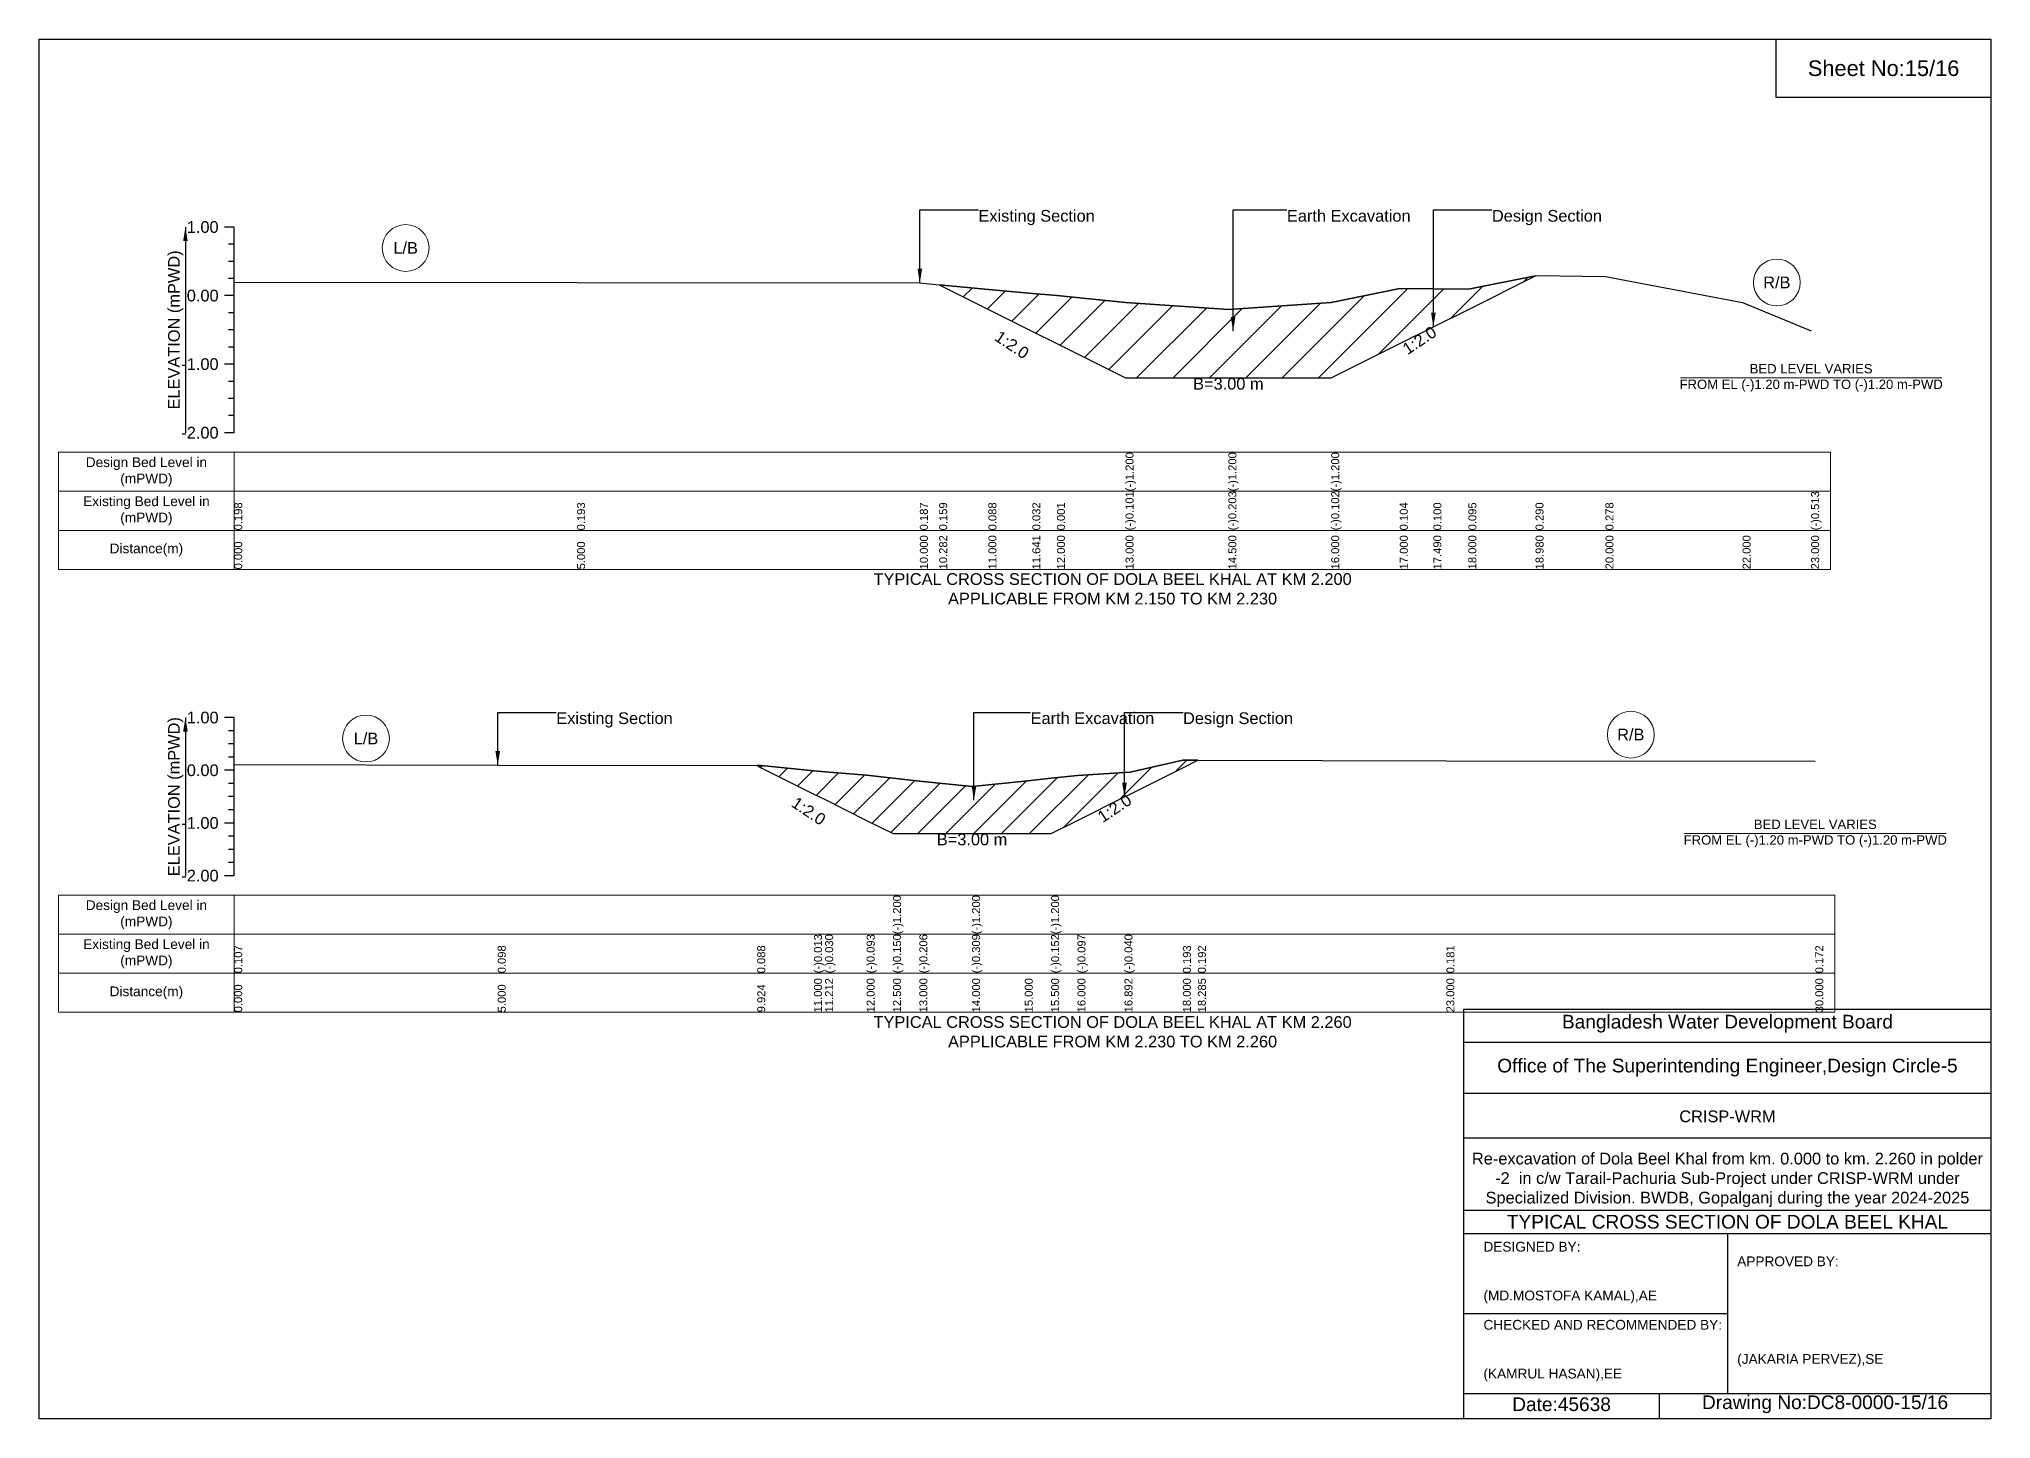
# Model space of a CAD drawing. Header units: inches. Extents: x 91000 to 258000, y -5656 to 125.
# Drawn here: x 240000 to 248000, y -5656 to 0 of the extents above; entities that cross this region are included whole.
import ezdxf

# ---------------------------------------------------------------- set-up
doc = ezdxf.new("R2010")
doc.units = ezdxf.units.IN
doc.header["$LTSCALE"] = 7
doc.header["$MEASUREMENT"] = 0
for name, color, linetype, lineweight in [('Cross section Data Border', 7, 'Continuous', 9), ('Cross Section Labels', 7, 'Continuous', 9), ('Existing_Bed_Level for Xsection', 7, 'Continuous', 25)]:
    doc.layers.add(name, color=color, linetype=linetype, lineweight=lineweight)
doc.styles.get("Standard").update_dxf_attribs({"font": 'arial.ttf'})
doc.dimstyles.get("Standard").update_dxf_attribs({"dimtxt": 0.18, "dimasz": 0.18, "dimexe": 0.18, "dimexo": 0.0625, "dimgap": 0.09, "dimtad": 0, "dimtih": 1, "dimtoh": 1, "dimdec": 4, "dimzin": 0, "dimdsep": 46, "dimtxsty": 'Standard', "dimcen": 0.09, "dimadec": 0, "dimazin": 0, "dimtfac": 1, "dimtdec": 4, "dimtofl": 0, "dimtmove": 0, "dimatfit": 3, "dimfxl": 1, "dimtolj": 1, "dimtzin": 0, "dimarcsym": 0})

msp = doc.modelspace()

# ---------------------------------------------------------------- hatches: boundary and pattern name
at = {"layer": 'Existing_Bed_Level for Xsection'}
h = msp.add_hatch(dxfattribs=at)
h.set_pattern_fill('ANSI31', color=256, scale=843, style=0)
h.paths.add_polyline_path([(243689.2, -1007.1), (243891, -1108), (244071.1, -1198.1), (244172, -1248.5), (244453, -1389), (244874.5, -1389), (245296, -1389), (245577, -1248.5), (245714.7, -1179.7), (245858, -1108), (246133.4, -970.3), (245858, -1025.2), (245714.7, -1023.9), (245577, -1022.6), (245296, -1080.5), (244874.5, -1108.9), (244453, -1080.2), (244172, -1051.6), (244071.1, -1042.8), (243891, -1027.1)])
h = msp.add_hatch(dxfattribs=at)
h.set_pattern_fill('ANSI31', color=256, scale=648, style=0)
h.paths.add_polyline_path([(242943.5, -2978.2), (242960, -2986.5), (243176, -3094.5), (243221.8, -3117.3), (243392, -3202.5), (243500, -3256.5), (243608, -3256.5), (243824, -3256.5), (244040, -3256.5), (244148, -3256.5), (244256, -3202.5), (244448.7, -3106.1), (244472, -3094.5), (244688, -2986.5), (244749.5, -2955.7), (244688, -2955.6), (244472, -3004.4), (244448.7, -3005.9), (244256, -3018.2), (244148, -3030), (244040, -3041.8), (243824, -3064), (243608, -3041.8), (243500, -3029.5), (243392, -3017.3), (243221.8, -3003.7), (243176, -3000.1), (242960, -2978.2)])

# ---------------------------------------------------------------- linework, layer by layer
for points in [[(240000, 0), (248000, 0), (248000, -5656), (240000, -5656)], [(247120, 0), (248000, 0), (248000, -240), (247120, -240)]]:
    msp.add_lwpolyline(points, close=True)
for points in [[(245840, -5656), (245840, -3976), (248000, -3976)], [(245840, -4112), (248000, -4112)], [(245840, -4320), (248000, -4320)], [(245840, -4504), (248000, -4504)], [(245840, -4800), (248000, -4800)], [(245840, -4896), (248000, -4896)], [(246920, -4896), (246920, -5552)], [(245840, -5224), (246920, -5224)], [(245840, -5552), (248000, -5552)], [(246640, -5552), (246640, -5656)]]:
    msp.add_lwpolyline(points)
at = {"layer": 'Cross section Data Border'}
for points in [[(240080, -1693.8), (247343, -1693.8), (247343, -2173.8), (240080, -2173.8)], [(240080, -3509.3), (247360, -3509.3), (247360, -3989.3), (240080, -3989.3)]]:
    msp.add_lwpolyline(points, close=True, dxfattribs=at)
for points in [[(240800, -1693.8), (240800, -2173.8)], [(240080, -1853.8), (247343, -1853.8)], [(240080, -2013.8), (247343, -2013.8)], [(240800, -3509.3), (240800, -3989.3)], [(240080, -3669.3), (247360, -3669.3)], [(240080, -3829.3), (247360, -3829.3)]]:
    msp.add_lwpolyline(points, dxfattribs=at)
at = {"layer": 'Cross Section Labels'}
for points in [[(246727.2, -1389), (247798.8, -1389)], [(246744.2, -3256.5), (247815.8, -3256.5)]]:
    msp.add_lwpolyline(points, dxfattribs=at)
for centre in [(241502.5, -856.4), (247122.5, -997.8), (241340, -2867.1), (246524, -2851.1)]:
    msp.add_circle(centre, 96, dxfattribs=at)
at = {"layer": 'Existing_Bed_Level for Xsection'}
for points in [[(240800, -770.8), (240760, -770.8)], [(240800, -1613.8), (240800, -1332.8), (240800, -1051.8), (240800, -770.8)], [(240800, -841.1), (240776, -841.1)], [(240800, -911.3), (240776, -911.3)], [(240800, -981.6), (240776, -981.6)], [(240800, -996.2), (242205, -997.6), (243610, -999.3), (243689.2, -1007.1), (243891, -1027.1), (244071.1, -1042.8), (244172, -1051.6), (244453, -1080.2), (244453, -1080.2), (244874.5, -1108.9), (244874.5, -1108.9), (245296, -1080.5), (245296, -1080.5), (245577, -1022.6), (245714.7, -1023.9), (245858, -1025.2), (246133.4, -970.3), (246139, -969.2), (246420, -973.7), (246982, -1080.5), (247263, -1196)], [(240800, -1051.8), (240760, -1051.8)], [(240800, -1122.1), (240776, -1122.1)], [(240800, -1192.3), (240776, -1192.3)], [(240800, -1262.6), (240776, -1262.6)], [(240800, -1332.8), (240760, -1332.8)], [(240800, -1403.1), (240776, -1403.1)], [(240800, -1473.3), (240776, -1473.3)], [(240800, -1543.6), (240776, -1543.6)], [(240800, -1613.8), (240760, -1613.8)], [(240800, -2781.3), (240760, -2781.3)], [(240800, -3429.3), (240800, -3213.3), (240800, -2997.3), (240800, -2781.3)], [(240800, -2835.3), (240776, -2835.3)], [(240800, -2889.3), (240776, -2889.3)], [(240800, -2943.3), (240776, -2943.3)], [(240800, -2974.1), (241880, -2976.1), (242943.5, -2978.2), (242960, -2978.2), (243176, -3000.1), (243221.8, -3003.7), (243392, -3017.3), (243500, -3029.5), (243500, -3029.5), (243608, -3041.8), (243824, -3064), (243824, -3064), (244040, -3041.8), (244148, -3030), (244148, -3030), (244256, -3018.2), (244448.7, -3005.9), (244472, -3004.4), (244688, -2955.6), (244749.5, -2955.7), (245768, -2958.2), (247280, -2960.1)], [(240800, -2997.3), (240760, -2997.3)], [(240800, -3051.3), (240776, -3051.3)], [(240800, -3105.3), (240776, -3105.3)], [(240800, -3159.3), (240776, -3159.3)], [(240800, -3213.3), (240760, -3213.3)], [(240800, -3267.3), (240776, -3267.3)], [(240800, -3321.3), (240776, -3321.3)], [(240800, -3429.3), (240760, -3429.3)], [(240800, -3375.3), (240776, -3375.3)]]:
    msp.add_lwpolyline(points, dxfattribs=at)
for points in [[(243689.2, -1007.1), (243891, -1108), (244071.1, -1198.1), (244172, -1248.5), (244453, -1389), (244453, -1389), (244874.5, -1389), (244874.5, -1389), (245296, -1389), (245296, -1389), (245577, -1248.5), (245714.7, -1179.7), (245858, -1108), (246133.4, -970.3), (245858, -1025.2), (245714.7, -1023.9), (245577, -1022.6), (245296, -1080.5), (245296, -1080.5), (244874.5, -1108.9), (244874.5, -1108.9), (244453, -1080.2), (244453, -1080.2), (244172, -1051.6), (244071.1, -1042.8), (243891, -1027.1)], [(242943.5, -2978.2), (242943.5, -2978.2), (242960, -2986.5), (243176, -3094.5), (243221.8, -3117.3), (243392, -3202.5), (243500, -3256.5), (243500, -3256.5), (243608, -3256.5), (243824, -3256.5), (243824, -3256.5), (244040, -3256.5), (244148, -3256.5), (244148, -3256.5), (244256, -3202.5), (244448.7, -3106.1), (244472, -3094.5), (244688, -2986.5), (244749.5, -2955.7), (244688, -2955.6), (244472, -3004.4), (244448.7, -3005.9), (244256, -3018.2), (244148, -3030), (244148, -3030), (244040, -3041.8), (243824, -3064), (243824, -3064), (243608, -3041.8), (243500, -3029.5), (243500, -3029.5), (243392, -3017.3), (243221.8, -3003.7), (243176, -3000.1), (242960, -2978.2), (242943.5, -2978.2)]]:
    msp.add_lwpolyline(points, close=True, dxfattribs=at)

# ---------------------------------------------------------------- texts
at = {"attachment_point": 5}
for s, insert, char_height in [('Sheet No:15/16', (247560, -120), 64), ('Bangladesh Water Development Board', (246920, -4036), 56), ('Office of The Superintending Engineer,Design Circle-5', (246920, -4216), 56)]:
    msp.add_mtext(s, dxfattribs=dict(at, insert=insert, char_height=char_height))
for s, insert, char_height, width, attachment_point in [('CRISP-WRM', (246920, -4416), 48, 2240, 5), ('Re-excavation of Dola Beel Khal from km. 0.000 to km. 2.260 in polder -2  in c/w Tarail-Pachuria Sub-Project under CRISP-WRM under Specialized Division. BWDB, Gopalganj during the year 2024-2025', (246920, -4676), 48, 2160, 5), ('TYPICAL CROSS SECTION OF DOLA BEEL KHAL', (246920, -4848), 56, 2240, 5), ('DESIGNED BY:^J^J^J(MD.MOSTOFA KAMAL),AE', (245920, -5056), 40, 1120, 4), ('APPROVED BY:^J^J^J^J^J^J(JAKARIA PERVEZ),SE', (246960, -5216), 40, 1120, 4), ('CHECKED AND RECOMMENDED BY:^J^J^J(KAMRUL HASAN),EE', (245920, -5376), 40, 1120, 4), ('Date:45638', (246240, -5596), 56, 1120, 5), ('Drawing No:DC8-0000-15/16', (247320, -5596), 56, 1760, 5)]:
    msp.add_mtext(s, dxfattribs=dict(insert=insert, char_height=char_height, width=width, attachment_point=attachment_point))
at = {"layer": 'Cross section Data Border', "char_height": 40, "width": 640, "attachment_point": 5}
for s, insert in [('Design Bed Level in (mPWD)', (240440, -1773.8)), ('Existing Bed Level in (mPWD)', (240440, -1933.8)), ('Distance(m)', (240440, -2093.8)), ('Design Bed Level in (mPWD)', (240440, -3589.3)), ('Existing Bed Level in (mPWD)', (240440, -3749.3)), ('Distance(m)', (240440, -3909.3))]:
    msp.add_mtext(s, dxfattribs=dict(at, insert=insert))
at = {"layer": 'Cross Section Labels'}
for s, insert, char_height, attachment_point in [('Existing Section', (243850, -700.6), 48, 1), ('Earth Excavation', (245114.5, -700.6), 48, 1), ('Design Section', (245954.7, -700.6), 48, 1), ('L/B', (241502.5, -856.4), 48, 5), ('R/B', (247122.5, -997.8), 48, 5), ('BED LEVEL VARIES ^JFROM EL (-)1.20 m-PWD TO (-)1.20 m-PWD', (247263, -1389), 38.4, 5), ('B=3.00 m', (244874.5, -1389), 48, 2), ('TYPICAL CROSS SECTION OF DOLA BEEL KHAL AT KM 2.200^JAPPLICABLE FROM KM 2.150 TO KM 2.230', (244400, -2253.8), 48, 5), ('Existing Section', (242120, -2759.7), 48, 1), ('Earth Excavation', (244064, -2759.7), 48, 1), ('Design Section', (244688.7, -2759.7), 48, 1), ('L/B', (241340, -2867.1), 48, 5), ('R/B', (246524, -2851.1), 48, 5), ('BED LEVEL VARIES ^JFROM EL (-)1.20 m-PWD TO (-)1.20 m-PWD', (247280, -3256.5), 38.4, 5), ('B=3.00 m', (243824, -3256.5), 48, 2), ('TYPICAL CROSS SECTION OF DOLA BEEL KHAL AT KM 2.260^JAPPLICABLE FROM KM 2.230 TO KM 2.260', (244400, -4069.3), 48, 5)]:
    msp.add_mtext(s, dxfattribs=dict(at, insert=insert, char_height=char_height, attachment_point=attachment_point))
at = {"layer": 'Cross Section Labels', "char_height": 48, "attachment_point": 2}
for insert, rotation in [((245644.4, -1214.8), 33.69007), ((244000.8, -1233.2), 326.30993), ((243167.8, -3144.3), 326.30993), ((244394.7, -3133.1), 33.69007)]:
    msp.add_mtext('1:2.0', dxfattribs=dict(at, insert=insert, rotation=rotation))
at = {"layer": 'Existing_Bed_Level for Xsection', "char_height": 48, "attachment_point": 6}
for s, insert in [('1.00', (240736, -770.8)), ('0.00', (240736, -1051.8)), ('-1.00', (240736, -1332.8)), ('-2.00', (240736, -1613.8)), ('1.00', (240736, -2781.3)), ('0.00', (240736, -2997.3)), ('-1.00', (240736, -3213.3)), ('-2.00', (240736, -3429.3))]:
    msp.add_mtext(s, dxfattribs=dict(at, insert=insert))
at = {"layer": 'Existing_Bed_Level for Xsection', "rotation": 90}
for s, insert, char_height, attachment_point in [('ELEVATION (mPWD)', (240560, -1192.3), 48, 5), ('(-)1.200', (244453, -1853.8), 32.8, 1), ('(-)1.200', (244874.5, -1853.8), 32.8, 1), ('(-)1.200', (245296, -1853.8), 32.8, 1), ('0.198', (240800, -2013.8), 32.8, 1), ('0.193', (242205, -2013.8), 32.8, 1), ('0.187', (243610, -2013.8), 32.8, 1), ('0.159', (243689.2, -2013.8), 32.8, 1), ('0.088', (243891, -2013.8), 32.8, 1), ('0.032', (244071.1, -2013.8), 32.8, 1), ('0.001', (244172, -2013.8), 32.8, 1), ('(-)0.101', (244453, -2013.8), 32.8, 1), ('(-)0.203', (244874.5, -2013.8), 32.8, 1), ('(-)0.102', (245296, -2013.8), 32.8, 1), ('0.104', (245577, -2013.8), 32.8, 1), ('0.100', (245714.7, -2013.8), 32.8, 1), ('0.095', (245858, -2013.8), 32.8, 1), ('0.290', (246133.4, -2013.8), 32.8, 1), ('0.278', (246420, -2013.8), 32.8, 1), ('(-)0.513', (247263, -2013.8), 32.8, 1), ('0.000', (240800, -2173.8), 32.8, 1), ('5.000', (242205, -2173.8), 32.8, 1), ('10.000', (243610, -2173.8), 32.8, 1), ('10.282', (243689.2, -2173.8), 32.8, 1), ('11.000', (243891, -2173.8), 32.8, 1), ('11.641', (244071.1, -2173.8), 32.8, 1), ('12.000', (244172, -2173.8), 32.8, 1), ('13.000', (244453, -2173.8), 32.8, 1), ('14.500', (244874.5, -2173.8), 32.8, 1), ('16.000', (245296, -2173.8), 32.8, 1), ('17.000', (245577, -2173.8), 32.8, 1), ('17.490', (245714.7, -2173.8), 32.8, 1), ('18.000', (245858, -2173.8), 32.8, 1), ('18.980', (246133.4, -2173.8), 32.8, 1), ('20.000', (246420, -2173.8), 32.8, 1), ('22.000', (246982, -2173.8), 32.8, 1), ('23.000', (247263, -2173.8), 32.8, 1), ('ELEVATION (mPWD)', (240560, -3105.3), 48, 5), ('(-)1.200', (243500, -3669.3), 32.8, 1), ('(-)1.200', (243824, -3669.3), 32.8, 1), ('(-)1.200', (244148, -3669.3), 32.8, 1), ('(-)0.013', (243176, -3829.3), 32.8, 1), ('(-)0.030', (243221.8, -3829.3), 32.8, 1), ('(-)0.093', (243392, -3829.3), 32.8, 1), ('(-)0.150', (243500, -3829.3), 32.8, 1), ('(-)0.206', (243608, -3829.3), 32.8, 1), ('(-)0.309', (243824, -3829.3), 32.8, 1), ('(-)0.152', (244148, -3829.3), 32.8, 1), ('(-)0.097', (244256, -3829.3), 32.8, 1), ('(-)0.040', (244448.7, -3829.3), 32.8, 1), ('0.107', (240800, -3829.3), 32.8, 1), ('0.098', (241880, -3829.3), 32.8, 1), ('0.088', (242943.5, -3829.3), 32.8, 1), ('0.193', (244688, -3829.3), 32.8, 1), ('0.192', (244749.5, -3829.3), 32.8, 1), ('0.181', (245768, -3829.3), 32.8, 1), ('0.172', (247280, -3829.3), 32.8, 1), ('0.000', (240800, -3989.3), 32.8, 1), ('5.000', (241880, -3989.3), 32.8, 1), ('9.924', (242943.5, -3989.3), 32.8, 1), ('11.000', (243176, -3989.3), 32.8, 1), ('11.212', (243221.8, -3989.3), 32.8, 1), ('12.000', (243392, -3989.3), 32.8, 1), ('12.500', (243500, -3989.3), 32.8, 1), ('13.000', (243608, -3989.3), 32.8, 1), ('14.000', (243824, -3989.3), 32.8, 1), ('15.000', (244040, -3989.3), 32.8, 1), ('15.500', (244148, -3989.3), 32.8, 1), ('16.000', (244256, -3989.3), 32.8, 1), ('16.892', (244448.7, -3989.3), 32.8, 1), ('18.000', (244688, -3989.3), 32.8, 1), ('18.285', (244749.5, -3989.3), 32.8, 1), ('23.000', (245768, -3989.3), 32.8, 1), ('30.000', (247280, -3989.3), 32.8, 1)]:
    msp.add_mtext(s, dxfattribs=dict(at, insert=insert, char_height=char_height, attachment_point=attachment_point))

# ---------------------------------------------------------------- leaders
at = {"layer": 'Cross Section Labels', "annotation_type": 0, "has_hookline": 1, "hookline_direction": 0}
for points, text_width in [([(243610, -999.3), (243610, -700.6), (243849.9, -700.6)], 467.2), ([(244893.9, -1197.1), (244893.9, -700.6), (245114.4, -700.6)], 497), ([(245714.7, -1179.7), (245714.7, -700.6), (245954.6, -700.6)], 441.2), ([(241880, -2976.1), (241880, -2759.7), (242119.9, -2759.7)], 467.2), ([(243831.7, -3119.2), (243831.7, -2759.7), (244063.9, -2759.7)], 497), ([(244448.7, -3106.1), (244448.7, -2759.7), (244688.7, -2759.7)], 441.2)]:
    msp.add_leader(points, dimstyle='Standard', override={"dimasz": 57.6}, dxfattribs=dict(at, text_width=text_width))
at = {"layer": 'Existing_Bed_Level for Xsection'}
for points in [[(240600, -770.8), (240600, -1613.8)], [(240600, -2781.3), (240600, -3429.3)]]:
    msp.add_leader(points, dimstyle='Standard', override={"dimasz": 57.6}, dxfattribs=at)

doc.saveas('drawing.dxf')
